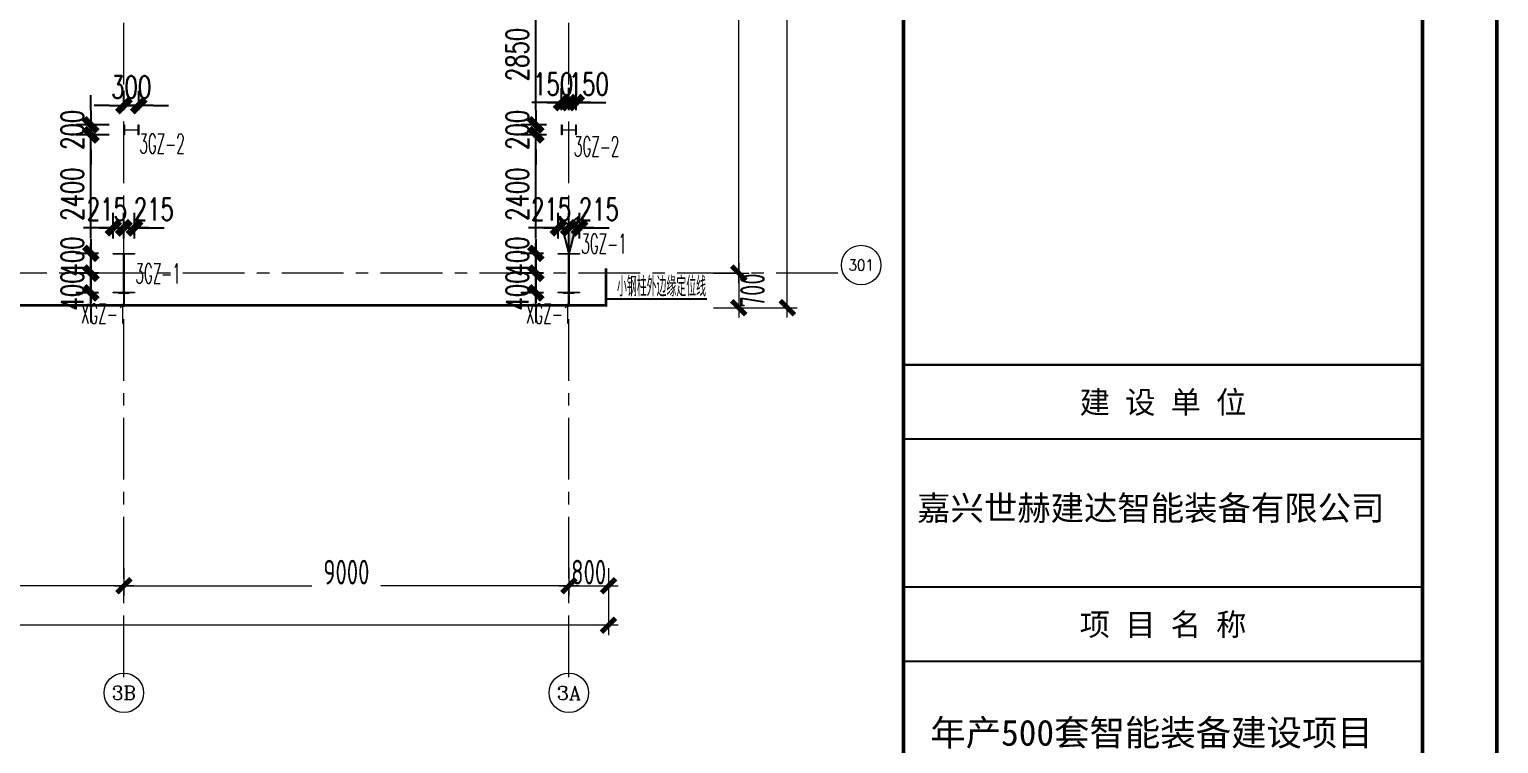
# Model space of a CAD drawing. Extents: x -1201378 to 2367219, y -619313 to 244905.
# Drawn here: x 205331 to 235046, y -264773 to -250313 of the extents above; entities that cross this region are included whole.
import ezdxf
from ezdxf.enums import TextEntityAlignment as Align

# ---------------------------------------------------------------- set-up
doc = ezdxf.new("R2010")
doc.units = 0
doc.header["$LTSCALE"] = 1000
doc.linetypes.add('CENTER', pattern=[2, 1.25, -0.25, 0.25, -0.25])
doc.linetypes.add('HIDDEN', pattern=[0.375, 0.25, -0.125])
doc.layers.get('0').update_dxf_attribs({"linetype": 'CONTINUOUS'})
doc.layers.get('Defpoints').update_dxf_attribs({"linetype": 'CONTINUOUS'})
for name, color, linetype in [('0-cxFrame', 155, 'CONTINUOUS'), ('A-WINDOW', 140, 'CONTINUOUS'), ('S-CJGC', 5, 'CONTINUOUS'), ('S-DIMZ', 115, 'CONTINUOUS'), ('S-SGJ', 21, 'CONTINUOUS'), ('S-SHAPE2', 165, 'HIDDEN')]:
    doc.layers.add(name, color=color, linetype=linetype)
for name, color, linetype, lineweight in [('0-cxText', 131, 'CONTINUOUS', 25), ('S-axis', 111, 'CONTINUOUS', 0), ('S-col', 2, 'CONTINUOUS', 0), ('S-dote', 5, 'CENTER', 0)]:
    doc.layers.add(name, color=color, linetype=linetype, lineweight=lineweight)
doc.styles.add('_TCH_AXIS', font='COMPLEX', dxfattribs={"bigfont": 'GBCBIG'})
doc.styles.add('cx_biaoti', font='')
doc.styles.add('cx_tuming', font='simhei.ttf')
doc.styles.add('cx_tuqian1', font='')
doc.styles.add('SS1', font='tj-romans1.shx', dxfattribs={"width": 0.7, "bigfont": 'tj-hztxt1.shx'})
doc.styles.add('TSSD_Dimension', font='tssdeng.shx', dxfattribs={"width": 0.7, "bigfont": 'hztxt.shx'})
doc.styles.add('黑体', font='simhei.ttf', dxfattribs={"width": 0.8})
doc.styles.get('cx_biaoti').set_extended_font_data('SimSun')
doc.styles.get('cx_tuqian1').set_extended_font_data('SimSun')
doc.dimstyles.new('S-150-ARCHI', dxfattribs={"dimscale": 150, "dimtxt": 3, "dimasz": 2, "dimexe": 2, "dimexo": 2, "dimgap": 1, "dimtad": 1, "dimdec": 0, "dimzin": 0, "dimdsep": 46, "dimtxsty": 'SS1', "dimblk1": 'TT', "dimblk2": 'TT', "dimsah": 1, "dimcen": 1, "dimclrd": 256, "dimclre": 256, "dimclrt": 256, "dimadec": 0, "dimazin": 0, "dimtfac": 1, "dimtdec": 0, "dimtix": 1, "dimtmove": 2, "dimatfit": 0, "dimldrblk": 'TT', "dimfxl": 2, "dimtolj": 1, "dimtzin": 0, "dimarcsym": 0})
doc.dimstyles.new('TSSD_200_200', dxfattribs={"dimtxt": 500, "dimasz": 200, "dimexe": 200, "dimexo": 500, "dimgap": 200, "dimtad": 1, "dimdec": 0, "dimzin": 0, "dimdsep": 46, "dimtxsty": 'TSSD_Dimension', "dimblk": 'ARCHTICK', "dimcen": 0, "dimdle": 200, "dimclrt": 7, "dimadec": 0, "dimazin": 0, "dimtfac": 1, "dimtdec": 0, "dimtix": 1, "dimtmove": 2, "dimatfit": 3, "dimfxl": 1, "dimtolj": 1, "dimtzin": 0, "dimarcsym": 0})

# ---------------------------------------------------------------- blocks, each defined once
blk = doc.blocks.new('w42343243')
at = {"layer": 'S-col'}
blk.add_lwpolyline([(-165069, 621020), (-164639, 621020), (-164639, 621002), (-164848, 621002), (-164848, 620238), (-164639, 620238), (-164639, 620220), (-165069, 620220), (-165069, 620238), (-164860, 620238), (-164860, 621002), (-165069, 621002)], close=True, dxfattribs=at)
blk = doc.blocks.new('42343')
at = {"layer": 'A-WINDOW'}
for p in [(27000, -71700), (36000, -71700)]:
    blk.add_blockref('w42343243', p, dxfattribs=at)
blk = doc.blocks.new('_ArchTick')
at = {"color": 0, "linetype": 'ByBlock', "const_width": 0.5}
blk.add_lwpolyline([(-0.71, -0.71), (0.71, 0.71)], dxfattribs=at)
blk = doc.blocks.new('*D506')
at = {"layer": 'Defpoints', "color": 0, "transparency": 16777216}
for p in [(-101758, -360718), (-92758, -360718), (-92758, -361576)]:
    blk.add_point(p, dxfattribs=at)
at = {"layer": 'S-axis', "color": 0, "lineweight": -2, "transparency": 16777216}
for p, q in [((-101758, -361218), (-101758, -361776)), ((-92758, -361218), (-92758, -361776)), ((-101958, -361576), (-97957, -361576)), ((-92558, -361576), (-96560, -361576))]:
    blk.add_line(p, q, dxfattribs=at)
at = {"layer": 'S-axis', "color": 0, "lineweight": -2, "transparency": 16777216, "xscale": 200, "yscale": 200, "zscale": 200, "rotation": 180}
blk.add_blockref('_ArchTick', (-101758, -361576), dxfattribs=at)
at = {"layer": 'S-axis', "color": 0, "lineweight": -2, "transparency": 16777216, "xscale": 200, "yscale": 200, "zscale": 200}
blk.add_blockref('_ArchTick', (-92758, -361576), dxfattribs=at)
at = {"layer": 'S-axis', "color": 7, "transparency": 16777216, "insert": (-97258, -361301), "char_height": 500, "attachment_point": 5, "style": 'TSSD_Dimension'}
blk.add_mtext('\\A1;9000', dxfattribs=at)
blk = doc.blocks.new('*D507')
at = {"layer": 'Defpoints', "color": 0, "transparency": 16777216}
for p in [(-92758, -360718), (-83758, -360718), (-83758, -361576)]:
    blk.add_point(p, dxfattribs=at)
at = {"layer": 'S-axis', "color": 0, "lineweight": -2, "transparency": 16777216}
for p, q in [((-92758, -361218), (-92758, -361776)), ((-83758, -361218), (-83758, -361776)), ((-92958, -361576), (-88957, -361576)), ((-83558, -361576), (-87560, -361576))]:
    blk.add_line(p, q, dxfattribs=at)
at = {"layer": 'S-axis', "color": 0, "lineweight": -2, "transparency": 16777216, "xscale": 200, "yscale": 200, "zscale": 200, "rotation": 180}
blk.add_blockref('_ArchTick', (-92758, -361576), dxfattribs=at)
at = {"layer": 'S-axis', "color": 0, "lineweight": -2, "transparency": 16777216, "xscale": 200, "yscale": 200, "zscale": 200}
blk.add_blockref('_ArchTick', (-83758, -361576), dxfattribs=at)
at = {"layer": 'S-axis', "color": 7, "transparency": 16777216, "insert": (-88258, -361301), "char_height": 500, "attachment_point": 5, "style": 'TSSD_Dimension'}
blk.add_mtext('\\A1;9000', dxfattribs=at)
blk = doc.blocks.new('*D508')
at = {"layer": 'Defpoints', "color": 0, "transparency": 16777216}
for p in [(-83758, -360718), (-82958, -360718), (-82958, -361576)]:
    blk.add_point(p, dxfattribs=at)
at = {"layer": 'S-axis', "color": 0, "lineweight": -2, "transparency": 16777216}
for p, q in [((-83758, -361218), (-83758, -361776)), ((-82958, -361218), (-82958, -361776)), ((-83958, -361576), (-82758, -361576))]:
    blk.add_line(p, q, dxfattribs=at)
at = {"layer": 'S-axis', "color": 0, "lineweight": -2, "transparency": 16777216, "xscale": 200, "yscale": 200, "zscale": 200, "rotation": 180}
blk.add_blockref('_ArchTick', (-83758, -361576), dxfattribs=at)
at = {"layer": 'S-axis', "color": 0, "lineweight": -2, "transparency": 16777216, "xscale": 200, "yscale": 200, "zscale": 200}
blk.add_blockref('_ArchTick', (-82958, -361576), dxfattribs=at)
at = {"layer": 'S-axis', "color": 7, "transparency": 16777216, "insert": (-83358, -361301), "char_height": 500, "attachment_point": 5, "style": 'TSSD_Dimension'}
blk.add_mtext('\\A1;800', dxfattribs=at)
blk = doc.blocks.new('*D513')
at = {"layer": 'Defpoints', "color": 0, "transparency": 16777216}
for p in [(-81336, -337298), (-81336, -355248), (-80320, -355248)]:
    blk.add_point(p, dxfattribs=at)
at = {"layer": 'S-axis', "color": 0, "lineweight": -2, "transparency": 16777216}
for p, q in [((-80320, -337098), (-80320, -345467)), ((-80836, -337298), (-80120, -337298)), ((-80320, -355448), (-80320, -347079)), ((-80836, -355248), (-80120, -355248))]:
    blk.add_line(p, q, dxfattribs=at)
at = {"layer": 'S-axis', "color": 0, "lineweight": -2, "transparency": 16777216, "xscale": 200, "yscale": 200, "zscale": 200}
for p, rotation in [((-80320, -337298), 90), ((-80320, -355248), 270)]:
    blk.add_blockref('_ArchTick', p, dxfattribs=dict(at, rotation=rotation))
at = {"layer": 'S-axis', "color": 7, "transparency": 16777216, "insert": (-80045, -346273), "char_height": 500, "attachment_point": 5, "rotation": 90, "style": 'TSSD_Dimension'}
blk.add_mtext('\\A1;17950', dxfattribs=at)
blk = doc.blocks.new('*D514')
at = {"layer": 'Defpoints', "color": 0, "transparency": 16777216}
for p in [(-81336, -355248), (-81336, -355948), (-80320, -355948)]:
    blk.add_point(p, dxfattribs=at)
at = {"layer": 'S-axis', "color": 0, "lineweight": -2, "transparency": 16777216}
for p, q in [((-80320, -355048), (-80320, -356148)), ((-80836, -355248), (-80120, -355248)), ((-80836, -355948), (-80120, -355948))]:
    blk.add_line(p, q, dxfattribs=at)
at = {"layer": 'S-axis', "color": 0, "lineweight": -2, "transparency": 16777216, "xscale": 200, "yscale": 200, "zscale": 200}
for p, rotation in [((-80320, -355248), 90), ((-80320, -355948), 270)]:
    blk.add_blockref('_ArchTick', p, dxfattribs=dict(at, rotation=rotation))
at = {"layer": 'S-axis', "color": 7, "transparency": 16777216, "insert": (-80045, -355598), "char_height": 500, "attachment_point": 5, "rotation": 90, "style": 'TSSD_Dimension'}
blk.add_mtext('\\A1;700', dxfattribs=at)
blk = doc.blocks.new('*D457')
at = {"layer": 'Defpoints', "color": 0, "transparency": 16777216}
for p in [(-81236, -282748), (-81236, -355948), (-79341, -355948)]:
    blk.add_point(p, dxfattribs=at)
at = {"layer": 'S-axis', "color": 0, "lineweight": -2, "transparency": 16777216}
for p, q in [((-79341, -282548), (-79341, -318516)), ((-80736, -282748), (-79141, -282748)), ((-79341, -356148), (-79341, -320181)), ((-80736, -355948), (-79141, -355948))]:
    blk.add_line(p, q, dxfattribs=at)
at = {"layer": 'S-axis', "color": 0, "lineweight": -2, "transparency": 16777216, "xscale": 200, "yscale": 200, "zscale": 200}
for p, rotation in [((-79341, -282748), 90), ((-79341, -355948), 270)]:
    blk.add_blockref('_ArchTick', p, dxfattribs=dict(at, rotation=rotation))
at = {"layer": 'S-axis', "color": 7, "transparency": 16777216, "insert": (-79066, -319348), "char_height": 500, "attachment_point": 5, "rotation": 90, "style": 'TSSD_Dimension'}
blk.add_mtext('\\A1;73200', dxfattribs=at)
blk = doc.blocks.new('*D458')
at = {"layer": 'Defpoints', "color": 0, "transparency": 16777216}
for p in [(-268658, -360818), (-82958, -360818), (-82958, -362376)]:
    blk.add_point(p, dxfattribs=at)
at = {"layer": 'S-axis', "color": 0, "lineweight": -2, "transparency": 16777216}
for p, q in [((-268658, -361318), (-268658, -362576)), ((-82958, -361318), (-82958, -362576)), ((-268858, -362376), (-176749, -362376)), ((-82758, -362376), (-174868, -362376))]:
    blk.add_line(p, q, dxfattribs=at)
at = {"layer": 'S-axis', "color": 0, "lineweight": -2, "transparency": 16777216, "xscale": 200, "yscale": 200, "zscale": 200, "rotation": 180}
blk.add_blockref('_ArchTick', (-268658, -362376), dxfattribs=at)
at = {"layer": 'S-axis', "color": 0, "lineweight": -2, "transparency": 16777216, "xscale": 200, "yscale": 200, "zscale": 200}
blk.add_blockref('_ArchTick', (-82958, -362376), dxfattribs=at)
at = {"layer": 'S-axis', "color": 7, "transparency": 16777216, "insert": (-175808, -362101), "char_height": 500, "attachment_point": 5, "style": 'TSSD_Dimension'}
blk.add_mtext('\\A1;185700', dxfattribs=at)
blk = doc.blocks.new('zjcx_lan_xiangmu(Dragon)')
for p, q in [((-7000, 9000), (0, 9000)), ((-7000, 6000), (0, 6000)), ((-7000, 3000), (0, 3000)), ((-5000, 1000), (-5000, 0))]:
    blk.add_line(p, q)
at = {"const_width": 30}
for points in [[(-7000, 10000), (0, 10000)], [(-7000, 7000), (0, 7000)], [(-7000, 7000), (0, 7000)], [(-7000, 4000), (0, 4000)], [(-7000, 4000), (0, 4000)], [(-7000, 1000), (0, 1000)], [(-7000, 0), (0, 0)]]:
    blk.add_lwpolyline(points, dxfattribs=at)
blk.add_lwpolyline([(-7000, 10000), (0, 10000), (0, 0), (-7000, 0)], close=True)
at = {"style": 'cx_biaoti'}
for s, p in [('建 设 单 位', (-3500, 9500)), ('项 目 名 称', (-3500, 6500)), ('子 项 名 称', (-3500, 3500)), ('工程编号', (-6013, 500))]:
    blk.add_text(s, height=300, dxfattribs=at).set_placement(p, align=Align.MIDDLE)
blk = doc.blocks.new('T-项目(Dragon)')
blk.add_blockref('zjcx_lan_xiangmu(Dragon)', (0, 0))
at = {"color": 3, "style": 'cx_tuming'}
for s, height, p in [('嘉兴世赫建达智能装备有限公司', 330, (-6816, 7901)), ('年产500套智能装备建设项目 ', 350, (-6638, 4859))]:
    blk.add_text(s, height=height, dxfattribs=at).set_placement(p)
blk = doc.blocks.new('zjcx_T0(Dragon)')
at = {"layer": '0-cxFrame', "const_width": 50}
blk.add_lwpolyline([(0, 82100), (-7000, 82100), (-7000, 0), (0, 0)], close=True, dxfattribs=at)
at = {"layer": '0-cxFrame'}
blk.add_blockref('T-项目(Dragon)', (0, 15000), dxfattribs=at)
blk = doc.blocks.new('TK22.A0 L(Dragon)')
at = {"layer": '0-cxFrame', "color": 7, "const_width": 0.5}
blk.add_lwpolyline([(0, 0), (-1486, 0), (-1486, 841), (0, 841)], close=True, dxfattribs=at)
at = {"layer": '0-cxFrame', "const_width": 0.5}
for points in [[(-80, 10), (-1466, 10), (-1466, 831), (-80, 831)], [(-10, 10), (-80, 10), (-80, 831), (-10, 831)]]:
    blk.add_lwpolyline(points, close=True, dxfattribs=at)
at = {"layer": '0-cxFrame', "xscale": 0.009999999999999998, "yscale": 0.009999999999999998, "zscale": 0.009999999999999998}
blk.add_blockref('zjcx_T0(Dragon)', (-10, 10), dxfattribs=at)
at = {"style": '黑体', "flags": 4}
blk.add_attdef('图幅', text='', height=3.3, dxfattribs=at).set_placement((-40, 3), align=Align.RIGHT)
at = {"layer": '0-cxText', "flags": 4}
for tag, height, style, p in [('建设单位', 3.5, 'cx_tuming', (-45, 240)), ('项目名称', 3.5, 'cx_tuming', (-45, 210)), ('子项名称', 3.5, 'cx_tuming', (-45, 180)), ('工程编号', 3.3, 'cx_tuqian1', (-35, 165)), ('图名1', 3.5, 'cx_tuming', (-45, 87)), ('图名2', 3.5, 'cx_tuming', (-45, 79)), ('图名3', 3.5, 'cx_tuming', (-45, 71)), ('出图日期', 3.3, 'cx_tuqian1', (-39, 60)), ('专业', 3.3, 'cx_tuqian1', (-55, 52)), ('图号', 3.3, 'cx_tuqian1', (-55, 44)), ('版次', 3.3, 'cx_tuqian1', (-20, 44))]:
    blk.add_attdef(tag, text='', height=height, dxfattribs=dict(at, style=style)).set_placement(p, align=Align.MIDDLE)
at = {"layer": 'Defpoints', "color": 6, "flags": 4}
for tag, height, style, p in [('tufu', 3.3, '黑体', (-12, 12)), ('dwfname', 4, 'cx_tuqian1', (-80, 3))]:
    blk.add_attdef(tag, text='', height=height, dxfattribs=dict(at, style=style)).set_placement(p, align=Align.RIGHT)
blk = doc.blocks.new('TT')
blk.add_line((-0.969, 0), (0.969, 0))
at = {"const_width": 0.45}
blk.add_lwpolyline([(-0.442, -0.442), (0.442, 0.442)], dxfattribs=at)
blk = doc.blocks.new('*D3912')
at = {"layer": 'Defpoints', "color": 0, "transparency": 16777216}
for p in [(207242, -254330), (207242, -254848), (207457, -254848)]:
    blk.add_point(p, dxfattribs=at)
at = {"layer": 'S-DIMZ', "lineweight": -2, "transparency": 16777216}
for p, q in [((207242, -254548), (207242, -254030)), ((207457, -254548), (207457, -254030)), ((206942, -254330), (206642, -254330)), ((207457, -254330), (207242, -254330)), ((207757, -254330), (208057, -254330))]:
    blk.add_line(p, q, dxfattribs=at)
at = {"layer": 'S-DIMZ', "lineweight": -2, "transparency": 16777216, "xscale": 300, "yscale": 300, "zscale": 300}
blk.add_blockref('TT', (207242, -254330), dxfattribs=at)
at = {"layer": 'S-DIMZ', "lineweight": -2, "transparency": 16777216, "xscale": 300, "yscale": 300, "zscale": 300, "rotation": 180}
blk.add_blockref('TT', (207457, -254330), dxfattribs=at)
at = {"layer": 'S-DIMZ', "transparency": 16777216, "insert": (207850, -253955), "char_height": 450, "attachment_point": 5, "style": 'SS1'}
blk.add_mtext('\\A1;215', dxfattribs=at)
blk = doc.blocks.new('*D3913')
at = {"layer": 'Defpoints', "color": 0, "transparency": 16777216}
for p in [(207027, -254330), (207027, -254848), (207242, -254848)]:
    blk.add_point(p, dxfattribs=at)
at = {"layer": 'S-DIMZ', "lineweight": -2, "transparency": 16777216}
for p, q in [((207027, -254548), (207027, -254030)), ((207242, -254548), (207242, -254030)), ((206727, -254330), (206427, -254330)), ((207242, -254330), (207027, -254330)), ((207542, -254330), (207842, -254330))]:
    blk.add_line(p, q, dxfattribs=at)
at = {"layer": 'S-DIMZ', "lineweight": -2, "transparency": 16777216, "xscale": 300, "yscale": 300, "zscale": 300}
blk.add_blockref('TT', (207027, -254330), dxfattribs=at)
at = {"layer": 'S-DIMZ', "lineweight": -2, "transparency": 16777216, "xscale": 300, "yscale": 300, "zscale": 300, "rotation": 180}
blk.add_blockref('TT', (207242, -254330), dxfattribs=at)
at = {"layer": 'S-DIMZ', "transparency": 16777216, "insert": (206900, -253955), "char_height": 450, "attachment_point": 5, "style": 'SS1'}
blk.add_mtext('\\A1;215', dxfattribs=at)
blk = doc.blocks.new('*D3914')
at = {"layer": 'Defpoints', "color": 0, "transparency": 16777216}
for p in [(207027, -254848), (206573, -255248), (207027, -255248)]:
    blk.add_point(p, dxfattribs=at)
at = {"layer": 'S-DIMZ', "lineweight": -2, "transparency": 16777216}
for p, q in [((206573, -254548), (206573, -254248)), ((206727, -254848), (206273, -254848)), ((206573, -254848), (206573, -255248)), ((206727, -255248), (206273, -255248)), ((206573, -255548), (206573, -255848))]:
    blk.add_line(p, q, dxfattribs=at)
at = {"layer": 'S-DIMZ', "lineweight": -2, "transparency": 16777216, "xscale": 300, "yscale": 300, "zscale": 300}
for p, rotation in [((206573, -254848), 270), ((206573, -255248), 90)]:
    blk.add_blockref('TT', p, dxfattribs=dict(at, rotation=rotation))
at = {"layer": 'S-DIMZ', "transparency": 16777216, "insert": (206198, -254908), "char_height": 450, "attachment_point": 5, "rotation": 90, "style": 'SS1'}
blk.add_mtext('\\A1;400', dxfattribs=at)
blk = doc.blocks.new('*D3915')
at = {"layer": 'Defpoints', "color": 0, "transparency": 16777216}
for p in [(207027, -255248), (206573, -255648), (207027, -255648)]:
    blk.add_point(p, dxfattribs=at)
at = {"layer": 'S-DIMZ', "lineweight": -2, "transparency": 16777216}
for p, q in [((206573, -254948), (206573, -254648)), ((206727, -255248), (206273, -255248)), ((206573, -255248), (206573, -255648)), ((206727, -255648), (206273, -255648)), ((206573, -255948), (206573, -256248))]:
    blk.add_line(p, q, dxfattribs=at)
at = {"layer": 'S-DIMZ', "lineweight": -2, "transparency": 16777216, "xscale": 300, "yscale": 300, "zscale": 300}
for p, rotation in [((206573, -255248), 270), ((206573, -255648), 90)]:
    blk.add_blockref('TT', p, dxfattribs=dict(at, rotation=rotation))
at = {"layer": 'S-DIMZ', "transparency": 16777216, "insert": (206198, -255602), "char_height": 450, "attachment_point": 5, "rotation": 90, "style": 'SS1'}
blk.add_mtext('\\A1;400', dxfattribs=at)
blk = doc.blocks.new('*D3916')
at = {"layer": 'Defpoints', "color": 0, "transparency": 16777216}
for p in [(216242, -254330), (216242, -254848), (216457, -254848)]:
    blk.add_point(p, dxfattribs=at)
at = {"layer": 'S-DIMZ', "lineweight": -2, "transparency": 16777216}
for p, q in [((216242, -254548), (216242, -254030)), ((216457, -254548), (216457, -254030)), ((215942, -254330), (215642, -254330)), ((216457, -254330), (216242, -254330)), ((216757, -254330), (217057, -254330))]:
    blk.add_line(p, q, dxfattribs=at)
at = {"layer": 'S-DIMZ', "lineweight": -2, "transparency": 16777216, "xscale": 300, "yscale": 300, "zscale": 300}
blk.add_blockref('TT', (216242, -254330), dxfattribs=at)
at = {"layer": 'S-DIMZ', "lineweight": -2, "transparency": 16777216, "xscale": 300, "yscale": 300, "zscale": 300, "rotation": 180}
blk.add_blockref('TT', (216457, -254330), dxfattribs=at)
at = {"layer": 'S-DIMZ', "transparency": 16777216, "insert": (216850, -253955), "char_height": 450, "attachment_point": 5, "style": 'SS1'}
blk.add_mtext('\\A1;215', dxfattribs=at)
blk = doc.blocks.new('*D3917')
at = {"layer": 'Defpoints', "color": 0, "transparency": 16777216}
for p in [(216027, -254330), (216027, -254848), (216242, -254848)]:
    blk.add_point(p, dxfattribs=at)
at = {"layer": 'S-DIMZ', "lineweight": -2, "transparency": 16777216}
for p, q in [((216027, -254548), (216027, -254030)), ((216242, -254548), (216242, -254030)), ((215727, -254330), (215427, -254330)), ((216242, -254330), (216027, -254330)), ((216542, -254330), (216842, -254330))]:
    blk.add_line(p, q, dxfattribs=at)
at = {"layer": 'S-DIMZ', "lineweight": -2, "transparency": 16777216, "xscale": 300, "yscale": 300, "zscale": 300}
blk.add_blockref('TT', (216027, -254330), dxfattribs=at)
at = {"layer": 'S-DIMZ', "lineweight": -2, "transparency": 16777216, "xscale": 300, "yscale": 300, "zscale": 300, "rotation": 180}
blk.add_blockref('TT', (216242, -254330), dxfattribs=at)
at = {"layer": 'S-DIMZ', "transparency": 16777216, "insert": (215884, -253955), "char_height": 450, "attachment_point": 5, "style": 'SS1'}
blk.add_mtext('\\A1;215', dxfattribs=at)
blk = doc.blocks.new('*D3918')
at = {"layer": 'Defpoints', "color": 0, "transparency": 16777216}
for p in [(216027, -254848), (215573, -255248), (216027, -255248)]:
    blk.add_point(p, dxfattribs=at)
at = {"layer": 'S-DIMZ', "lineweight": -2, "transparency": 16777216}
for p, q in [((215573, -254548), (215573, -254248)), ((215727, -254848), (215273, -254848)), ((215573, -254848), (215573, -255248)), ((215727, -255248), (215273, -255248)), ((215573, -255548), (215573, -255848))]:
    blk.add_line(p, q, dxfattribs=at)
at = {"layer": 'S-DIMZ', "lineweight": -2, "transparency": 16777216, "xscale": 300, "yscale": 300, "zscale": 300}
for p, rotation in [((215573, -254848), 270), ((215573, -255248), 90)]:
    blk.add_blockref('TT', p, dxfattribs=dict(at, rotation=rotation))
at = {"layer": 'S-DIMZ', "transparency": 16777216, "insert": (215198, -254908), "char_height": 450, "attachment_point": 5, "rotation": 90, "style": 'SS1'}
blk.add_mtext('\\A1;400', dxfattribs=at)
blk = doc.blocks.new('*D3919')
at = {"layer": 'Defpoints', "color": 0, "transparency": 16777216}
for p in [(216027, -255248), (215573, -255648), (216027, -255648)]:
    blk.add_point(p, dxfattribs=at)
at = {"layer": 'S-DIMZ', "lineweight": -2, "transparency": 16777216}
for p, q in [((215573, -254948), (215573, -254648)), ((215727, -255248), (215273, -255248)), ((215573, -255248), (215573, -255648)), ((215727, -255648), (215273, -255648)), ((215573, -255948), (215573, -256248))]:
    blk.add_line(p, q, dxfattribs=at)
at = {"layer": 'S-DIMZ', "lineweight": -2, "transparency": 16777216, "xscale": 300, "yscale": 300, "zscale": 300}
for p, rotation in [((215573, -255248), 270), ((215573, -255648), 90)]:
    blk.add_blockref('TT', p, dxfattribs=dict(at, rotation=rotation))
at = {"layer": 'S-DIMZ', "transparency": 16777216, "insert": (215198, -255602), "char_height": 450, "attachment_point": 5, "rotation": 90, "style": 'SS1'}
blk.add_mtext('\\A1;400', dxfattribs=at)
blk = doc.blocks.new('*D4248')
at = {"layer": 'Defpoints', "color": 0, "transparency": 16777216}
for p in [(216242, -251796), (216092, -252248), (216242, -252249)]:
    blk.add_point(p, dxfattribs=at)
at = {"layer": 'S-DIMZ', "lineweight": -2, "transparency": 16777216}
for p, q in [((216092, -251948), (216092, -251496)), ((216242, -251949), (216242, -251496)), ((215792, -251796), (215492, -251796)), ((216092, -251796), (216242, -251796)), ((216542, -251796), (216842, -251796))]:
    blk.add_line(p, q, dxfattribs=at)
at = {"layer": 'S-DIMZ', "lineweight": -2, "transparency": 16777216, "xscale": 300, "yscale": 300, "zscale": 300}
blk.add_blockref('TT', (216092, -251796), dxfattribs=at)
at = {"layer": 'S-DIMZ', "lineweight": -2, "transparency": 16777216, "xscale": 300, "yscale": 300, "zscale": 300, "rotation": 180}
blk.add_blockref('TT', (216242, -251796), dxfattribs=at)
at = {"layer": 'S-DIMZ', "transparency": 16777216, "insert": (215923, -251421), "char_height": 450, "attachment_point": 5, "style": 'SS1'}
blk.add_mtext('\\A1;150', dxfattribs=at)
blk = doc.blocks.new('*D4249')
at = {"layer": 'Defpoints', "color": 0, "transparency": 16777216}
for p in [(216392, -251796), (216242, -252249), (216392, -252248)]:
    blk.add_point(p, dxfattribs=at)
at = {"layer": 'S-DIMZ', "lineweight": -2, "transparency": 16777216}
for p, q in [((216242, -251949), (216242, -251496)), ((216392, -251948), (216392, -251496)), ((215942, -251796), (215642, -251796)), ((216242, -251796), (216392, -251796)), ((216692, -251796), (216992, -251796))]:
    blk.add_line(p, q, dxfattribs=at)
at = {"layer": 'S-DIMZ', "lineweight": -2, "transparency": 16777216, "xscale": 300, "yscale": 300, "zscale": 300}
blk.add_blockref('TT', (216242, -251796), dxfattribs=at)
at = {"layer": 'S-DIMZ', "lineweight": -2, "transparency": 16777216, "xscale": 300, "yscale": 300, "zscale": 300, "rotation": 180}
blk.add_blockref('TT', (216392, -251796), dxfattribs=at)
at = {"layer": 'S-DIMZ', "transparency": 16777216, "insert": (216643, -251421), "char_height": 450, "attachment_point": 5, "style": 'SS1'}
blk.add_mtext('\\A1;150', dxfattribs=at)
blk = doc.blocks.new('*D4250')
at = {"layer": 'Defpoints', "color": 0, "transparency": 16777216}
for p in [(207242, -251856), (207242, -252248), (207542, -252248)]:
    blk.add_point(p, dxfattribs=at)
at = {"layer": 'S-DIMZ', "lineweight": -2, "transparency": 16777216}
for p, q in [((207242, -251948), (207242, -251556)), ((207542, -251948), (207542, -251556)), ((206942, -251856), (206642, -251856)), ((207542, -251856), (207242, -251856)), ((207842, -251856), (208142, -251856))]:
    blk.add_line(p, q, dxfattribs=at)
at = {"layer": 'S-DIMZ', "lineweight": -2, "transparency": 16777216, "xscale": 300, "yscale": 300, "zscale": 300}
blk.add_blockref('TT', (207242, -251856), dxfattribs=at)
at = {"layer": 'S-DIMZ', "lineweight": -2, "transparency": 16777216, "xscale": 300, "yscale": 300, "zscale": 300, "rotation": 180}
blk.add_blockref('TT', (207542, -251856), dxfattribs=at)
at = {"layer": 'S-DIMZ', "transparency": 16777216, "insert": (207392, -251481), "char_height": 450, "attachment_point": 5, "style": 'SS1'}
blk.add_mtext('\\A1;300', dxfattribs=at)
blk = doc.blocks.new('*D4251')
at = {"layer": 'Defpoints', "color": 0, "transparency": 16777216}
for p in [(215573, -252448), (216092, -252448), (216027, -254848)]:
    blk.add_point(p, dxfattribs=at)
at = {"layer": 'S-DIMZ', "lineweight": -2, "transparency": 16777216}
for p, q in [((215792, -252448), (215273, -252448)), ((215573, -254548), (215573, -252748)), ((215727, -254848), (215273, -254848))]:
    blk.add_line(p, q, dxfattribs=at)
at = {"layer": 'S-DIMZ', "lineweight": -2, "transparency": 16777216, "xscale": 300, "yscale": 300, "zscale": 300}
for p, rotation in [((215573, -252448), 90), ((215573, -254848), 270)]:
    blk.add_blockref('TT', p, dxfattribs=dict(at, rotation=rotation))
at = {"layer": 'S-DIMZ', "transparency": 16777216, "insert": (215198, -253648), "char_height": 450, "attachment_point": 5, "rotation": 90, "style": 'SS1'}
blk.add_mtext('\\A1;2400', dxfattribs=at)
blk = doc.blocks.new('*D4252')
at = {"layer": 'Defpoints', "color": 0, "transparency": 16777216}
for p in [(215573, -252248), (216092, -252248), (216092, -252448)]:
    blk.add_point(p, dxfattribs=at)
at = {"layer": 'S-DIMZ', "lineweight": -2, "transparency": 16777216}
for p, q in [((215573, -251948), (215573, -251648)), ((215792, -252248), (215273, -252248)), ((215573, -252448), (215573, -252248)), ((215792, -252448), (215273, -252448)), ((215573, -252748), (215573, -253048))]:
    blk.add_line(p, q, dxfattribs=at)
at = {"layer": 'S-DIMZ', "lineweight": -2, "transparency": 16777216, "xscale": 300, "yscale": 300, "zscale": 300}
for p, rotation in [((215573, -252248), 270), ((215573, -252448), 90)]:
    blk.add_blockref('TT', p, dxfattribs=dict(at, rotation=rotation))
at = {"layer": 'S-DIMZ', "transparency": 16777216, "insert": (215198, -252348), "char_height": 450, "attachment_point": 5, "rotation": 90, "style": 'SS1'}
blk.add_mtext('\\A1;200', dxfattribs=at)
blk = doc.blocks.new('*D4253')
at = {"layer": 'Defpoints', "color": 0, "transparency": 16777216}
for p in [(215573, -249398), (215892, -249398), (216092, -252248)]:
    blk.add_point(p, dxfattribs=at)
at = {"layer": 'S-DIMZ', "lineweight": -2, "transparency": 16777216}
for p, q in [((215592, -249398), (215273, -249398)), ((215573, -251948), (215573, -249698)), ((215792, -252248), (215273, -252248))]:
    blk.add_line(p, q, dxfattribs=at)
at = {"layer": 'S-DIMZ', "lineweight": -2, "transparency": 16777216, "xscale": 300, "yscale": 300, "zscale": 300}
for p, rotation in [((215573, -249398), 90), ((215573, -252248), 270)]:
    blk.add_blockref('TT', p, dxfattribs=dict(at, rotation=rotation))
at = {"layer": 'S-DIMZ', "transparency": 16777216, "insert": (215198, -250823), "char_height": 450, "attachment_point": 5, "rotation": 90, "style": 'SS1'}
blk.add_mtext('\\A1;2850', dxfattribs=at)
blk = doc.blocks.new('*D4285')
at = {"layer": 'Defpoints', "color": 0, "transparency": 16777216}
for p in [(206573, -252448), (207242, -252448), (207027, -254848)]:
    blk.add_point(p, dxfattribs=at)
at = {"layer": 'S-DIMZ', "lineweight": -2, "transparency": 16777216}
for p, q in [((206942, -252448), (206273, -252448)), ((206573, -254548), (206573, -252748)), ((206727, -254848), (206273, -254848))]:
    blk.add_line(p, q, dxfattribs=at)
at = {"layer": 'S-DIMZ', "lineweight": -2, "transparency": 16777216, "xscale": 300, "yscale": 300, "zscale": 300}
for p, rotation in [((206573, -252448), 90), ((206573, -254848), 270)]:
    blk.add_blockref('TT', p, dxfattribs=dict(at, rotation=rotation))
at = {"layer": 'S-DIMZ', "transparency": 16777216, "insert": (206198, -253648), "char_height": 450, "attachment_point": 5, "rotation": 90, "style": 'SS1'}
blk.add_mtext('\\A1;2400', dxfattribs=at)
blk = doc.blocks.new('*D4286')
at = {"layer": 'Defpoints', "color": 0, "transparency": 16777216}
for p in [(206573, -252248), (207242, -252248), (207242, -252448)]:
    blk.add_point(p, dxfattribs=at)
at = {"layer": 'S-DIMZ', "lineweight": -2, "transparency": 16777216}
for p, q in [((206573, -251948), (206573, -251648)), ((206942, -252248), (206273, -252248)), ((206573, -252448), (206573, -252248)), ((206942, -252448), (206273, -252448)), ((206573, -252748), (206573, -253048))]:
    blk.add_line(p, q, dxfattribs=at)
at = {"layer": 'S-DIMZ', "lineweight": -2, "transparency": 16777216, "xscale": 300, "yscale": 300, "zscale": 300}
for p, rotation in [((206573, -252248), 270), ((206573, -252448), 90)]:
    blk.add_blockref('TT', p, dxfattribs=dict(at, rotation=rotation))
at = {"layer": 'S-DIMZ', "transparency": 16777216, "insert": (206198, -252348), "char_height": 450, "attachment_point": 5, "rotation": 90, "style": 'SS1'}
blk.add_mtext('\\A1;200', dxfattribs=at)
blk = doc.blocks.new('S-CJGC')
at = {"layer": 'S-CJGC'}
for p, q in [((-131, -119), (0, 381)), ((131, -119), (0, 381)), ((0, 381), (0, 0)), ((0, 0), (-131, -119)), ((0, 0), (131, -119))]:
    blk.add_line(p, q, dxfattribs=at)
blk.add_solid([(131, -119), (0, 0), (0, 381)], dxfattribs=at)
blk = doc.blocks.new('3#轴网')
at = {"layer": 'S-axis'}
for centre in [(-77846.7, -355083.9), (-92758.5, -363744.2), (-83758.5, -363744.2)]:
    blk.add_circle(centre, 400, dxfattribs=at)
at = {"layer": 'S-dote'}
for p, q in [((-92758.5, -363428.2), (-92758.5, -277944.2)), ((-83758.5, -363428.2), (-83758.5, -277944.2)), ((-78316.2, -355248.2), (-273210.6, -355248.2))]:
    blk.add_line(p, q, dxfattribs=at)
at = {"layer": 'S-axis', "style": '_TCH_AXIS'}
for s, height, p, p2 in [('301', 224.46, (-78103.2, -355196.1), (-77590.1, -355196.1)), ('3B', 282.17, (-93000.3, -363885.3), (-92516.6, -363885.3)), ('3A', 276.42, (-84002, -363882.4), (-83515, -363882.4))]:
    blk.add_text(s, height=height, dxfattribs=at).set_placement(p, p2, align=Align.FIT)
at = {"layer": 'S-axis'}
for base, p1, p2, angle, picture, middle in [((-79340.7, -355948.2), (-81236.2, -282748.2), (-81236.2, -355948.2), 270, '*D457', (-79065.7, -319348.2)), ((-80320.4, -355248.2), (-81336.2, -337298.2), (-81336.2, -355248.2), 270, '*D513', (-80045.4, -346273.2)), ((-80320.4, -355948.2), (-81336.2, -355248.2), (-81336.2, -355948.2), 270, '*D514', (-80045.4, -355598.2)), ((-92758.5, -361576), (-101758.5, -360718), (-92758.5, -360718), 0, '*D506', (-97258.5, -361301)), ((-83758.5, -361576), (-92758.5, -360718), (-83758.5, -360718), 0, '*D507', (-88258.5, -361301)), ((-82958.5, -361576), (-83758.5, -360718), (-82958.5, -360718), 0, '*D508', (-83358.5, -361301)), ((-82958.5, -362376), (-268658.5, -360818), (-82958.5, -360818), 0, '*D458', (-175808.5, -362101))]:
    dim = blk.add_linear_dim(base=base, p1=p1, p2=p2, angle=angle, dimstyle='TSSD_200_200', dxfattribs=at)
    dim.commit()
    dim.dimension.update_dxf_attribs({"geometry": picture, "text_midpoint": middle, "dimtype": 161})

msp = doc.modelspace()

# ---------------------------------------------------------------- linework, layer by layer
at = {"layer": 'S-col'}
for points in [[(207241.5, -252448.2), (207241.5, -252248.2), (207253.5, -252248.2), (207253.5, -252344.2), (207529.5, -252344.2), (207529.5, -252248.2), (207541.5, -252248.2), (207541.5, -252448.2), (207529.5, -252448.2), (207529.5, -252352.2), (207253.5, -252352.2), (207253.5, -252448.2)], [(216091.5, -252448.2), (216091.5, -252248.2), (216103.5, -252248.2), (216103.5, -252344.2), (216379.5, -252344.2), (216379.5, -252248.2), (216391.5, -252248.2), (216391.5, -252448.2), (216379.5, -252448.2), (216379.5, -252352.2), (216103.5, -252352.2), (216103.5, -252448.2)], [(207341.5, -255898.2), (207141.5, -255898.2), (207141.5, -255886.2), (207237.5, -255886.2), (207237.5, -255660.2), (207141.5, -255660.2), (207141.5, -255648.2), (207341.5, -255648.2), (207341.5, -255660.2), (207245.5, -255660.2), (207245.5, -255886.2), (207341.5, -255886.2)], [(216341.5, -255898.2), (216141.5, -255898.2), (216141.5, -255886.2), (216237.5, -255886.2), (216237.5, -255660.2), (216141.5, -255660.2), (216141.5, -255648.2), (216341.5, -255648.2), (216341.5, -255660.2), (216245.5, -255660.2), (216245.5, -255886.2), (216341.5, -255886.2)]]:
    msp.add_lwpolyline(points, close=True, dxfattribs=at)
at = {"layer": 'S-SGJ'}
msp.add_line((219032.1, -255775), (216991.5, -255775), dxfattribs=at)
at = {"layer": 'S-SHAPE2', "ltscale": 2, "const_width": 50}
msp.add_lwpolyline([(216991.5, -183448.2), (216991.5, -182798.1), (48918.8, -182798.1), (31391.5, -236773.7), (31391.5, -255898.2), (216991.5, -255898.2), (216991.5, -255148.2)], dxfattribs=at)

# ---------------------------------------------------------------- block references
at = {"layer": '0-cxFrame', "xscale": 150, "yscale": 150, "zscale": 150}
msp.add_blockref('TK22.A0 L(Dragon)', (235008.3, -296102.2), dxfattribs=at)
at = {"layer": 'S-axis'}
msp.add_blockref('3#轴网', (300000, 100000), dxfattribs=at)
at = {"layer": 'S-CJGC', "xscale": -1.5, "yscale": 1.5, "zscale": 1.5, "rotation": 180}
msp.add_blockref('S-CJGC', (216241.5, -254276.5), dxfattribs=at)
at = {"layer": 'S-col'}
msp.add_blockref('42343', (345095.7, -804168.2), dxfattribs=at)

# ---------------------------------------------------------------- texts
at = {"layer": 'S-SGJ', "style": 'SS1', "width": 0.5}
for s, p in [('3GZ-2', (207554.6, -252626.2)), ('3GZ-2', (216343.9, -252683.4)), ('3GZ-1', (216492.2, -254653)), ('3GZ-1', (207475.2, -255254.3)), ('小钢柱外边缘定位线', (217215.4, -255520.1)), ('XGZ-1', (206371.6, -256070.3)), ('XGZ-1', (215371.6, -256070.3))]:
    msp.add_text(s, height=400, dxfattribs=at).set_placement(p, align=Align.MIDDLE_LEFT)

# ---------------------------------------------------------------- dimensions: what is measured, and where the dimension line sits
at = {"layer": 'S-DIMZ'}
for base, p1, p2, picture, middle in [((215573.4, -249398.2), (216091.5, -252248.2), (215891.7, -249398.2), '*D4253', (215198.4, -250823.2)), ((206573.4, -252248.2), (207241.5, -252448.2), (207241.5, -252248.2), '*D4286', (206198.4, -252348.2)), ((215573.4, -252248.2), (216091.5, -252448.2), (216091.5, -252248.2), '*D4252', (215198.4, -252348.2)), ((206573.4, -252448.2), (207026.5, -254848.2), (207241.5, -252448.2), '*D4285', (206198.4, -253648.2)), ((215573.4, -252448.2), (216026.5, -254848.2), (216091.5, -252448.2), '*D4251', (215198.4, -253648.2))]:
    dim = msp.add_linear_dim(base=base, p1=p1, p2=p2, angle=90, dimstyle='S-150-ARCHI', dxfattribs=at)
    dim.commit()
    dim.dimension.update_dxf_attribs({"geometry": picture, "text_midpoint": middle})
dim = msp.add_linear_dim(base=(207241.5, -251855.7), p1=(207541.5, -252248.2), p2=(207241.5, -252248.2), dimstyle='S-150-ARCHI', dxfattribs=at)
dim.commit()
dim.dimension.update_dxf_attribs({"geometry": '*D4250', "text_midpoint": (207391.5, -251480.7)})
for base, p1, p2, angle, picture, middle in [((216241.5, -251795.7), (216091.5, -252248.2), (216241.5, -252248.9), 180, '*D4248', (215923.1, -251420.7)), ((216391.5, -251795.7), (216241.5, -252248.9), (216391.5, -252248.2), 180, '*D4249', (216643.1, -251420.7)), ((206573.4, -255248.2), (207026.5, -254848.2), (207026.5, -255248.2), 90, '*D3914', (206198.4, -254908.2)), ((215573.4, -255248.2), (216026.5, -254848.2), (216026.5, -255248.2), 90, '*D3918', (215198.4, -254908.2)), ((206573.4, -255648.2), (207026.5, -255248.2), (207026.5, -255648.2), 90, '*D3915', (206198.4, -255602.1)), ((215573.4, -255648.2), (216026.5, -255248.2), (216026.5, -255648.2), 90, '*D3919', (215198.4, -255602.1))]:
    dim = msp.add_linear_dim(base=base, p1=p1, p2=p2, angle=angle, dimstyle='S-150-ARCHI', dxfattribs=at)
    dim.commit()
    dim.dimension.update_dxf_attribs({"geometry": picture, "text_midpoint": middle, "dimtype": 160})
for base, p1, p2, picture, middle in [((207026.5, -254330.4), (207241.5, -254848.2), (207026.5, -254848.2), '*D3913', (206899.9, -253955.4)), ((207241.5, -254330.4), (207456.5, -254848.2), (207241.5, -254848.2), '*D3912', (207849.5, -253955.4)), ((216026.5, -254330.4), (216241.5, -254848.2), (216026.5, -254848.2), '*D3917', (215883.7, -253955.4)), ((216241.5, -254330.4), (216456.5, -254848.2), (216241.5, -254848.2), '*D3916', (216849.5, -253955.4))]:
    dim = msp.add_linear_dim(base=base, p1=p1, p2=p2, dimstyle='S-150-ARCHI', dxfattribs=at)
    dim.commit()
    dim.dimension.update_dxf_attribs({"geometry": picture, "text_midpoint": middle, "dimtype": 160})

doc.saveas('drawing.dxf')
